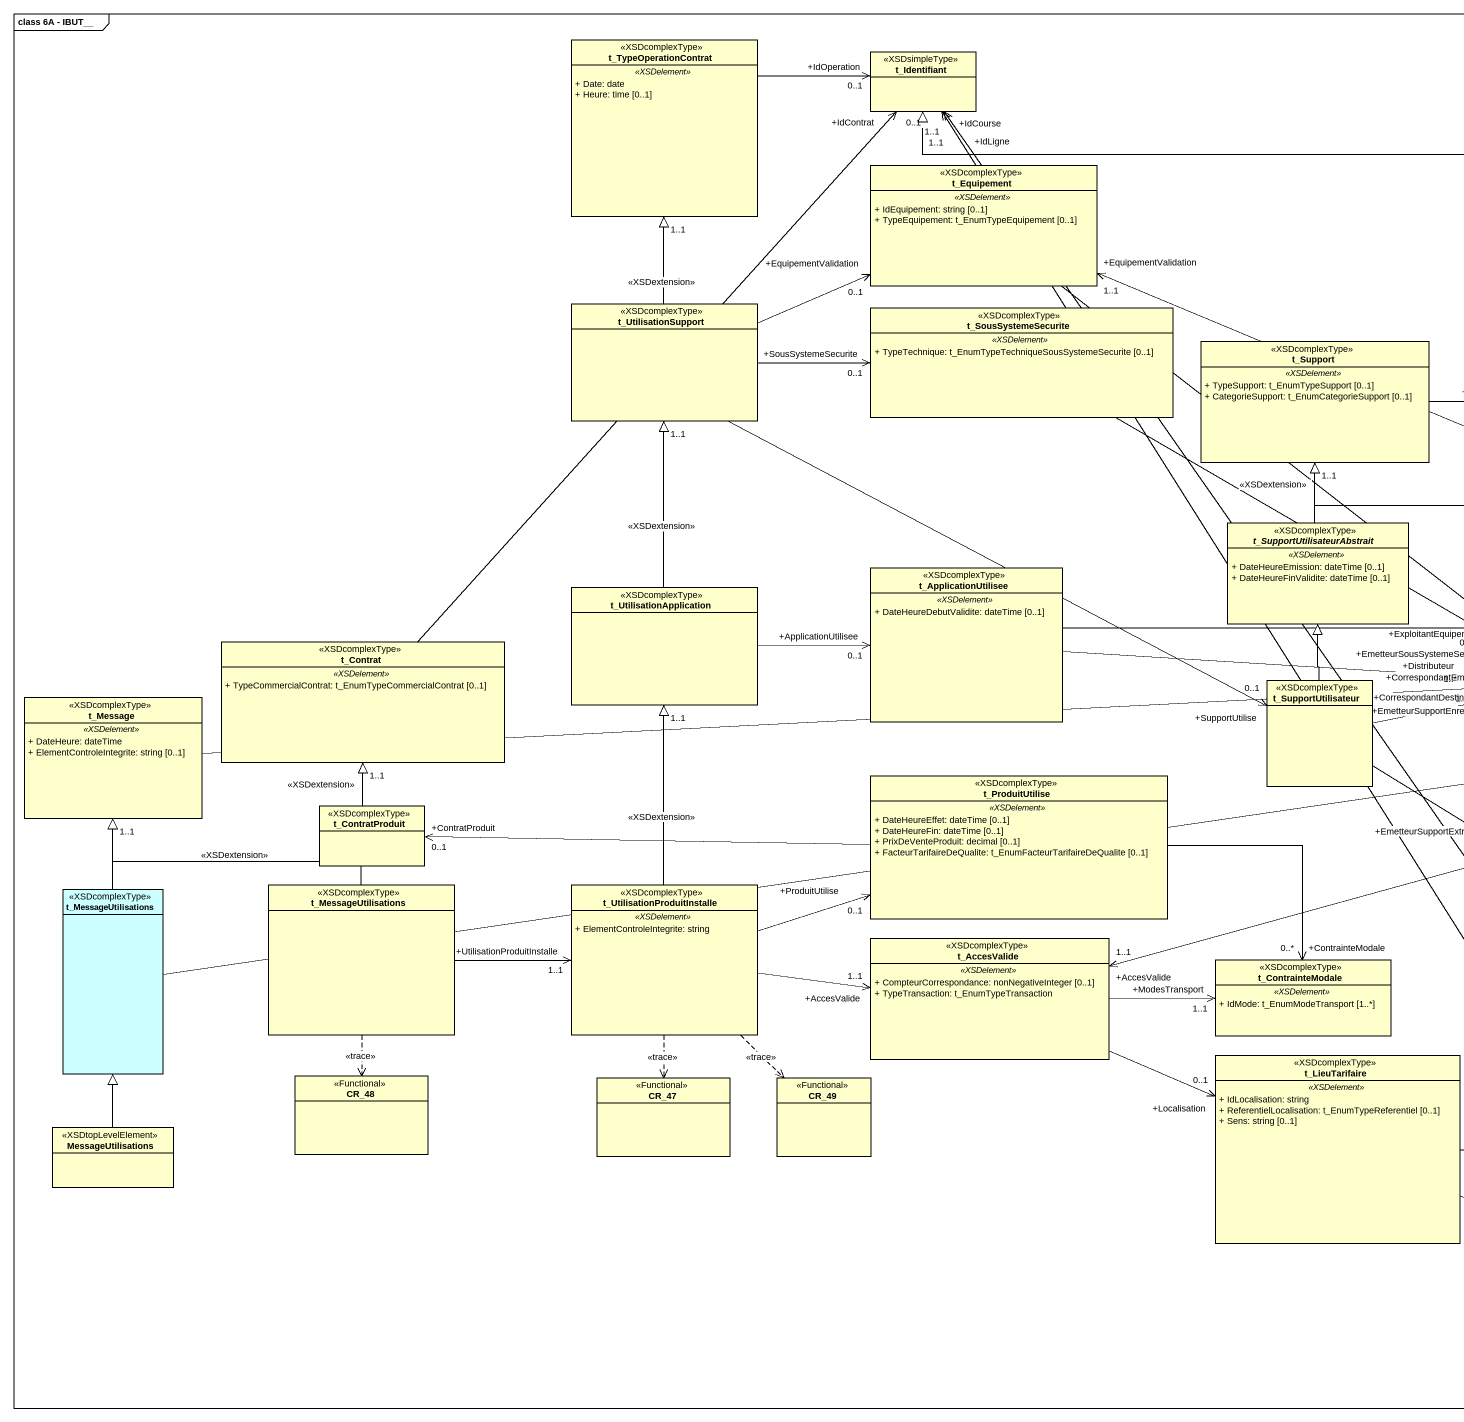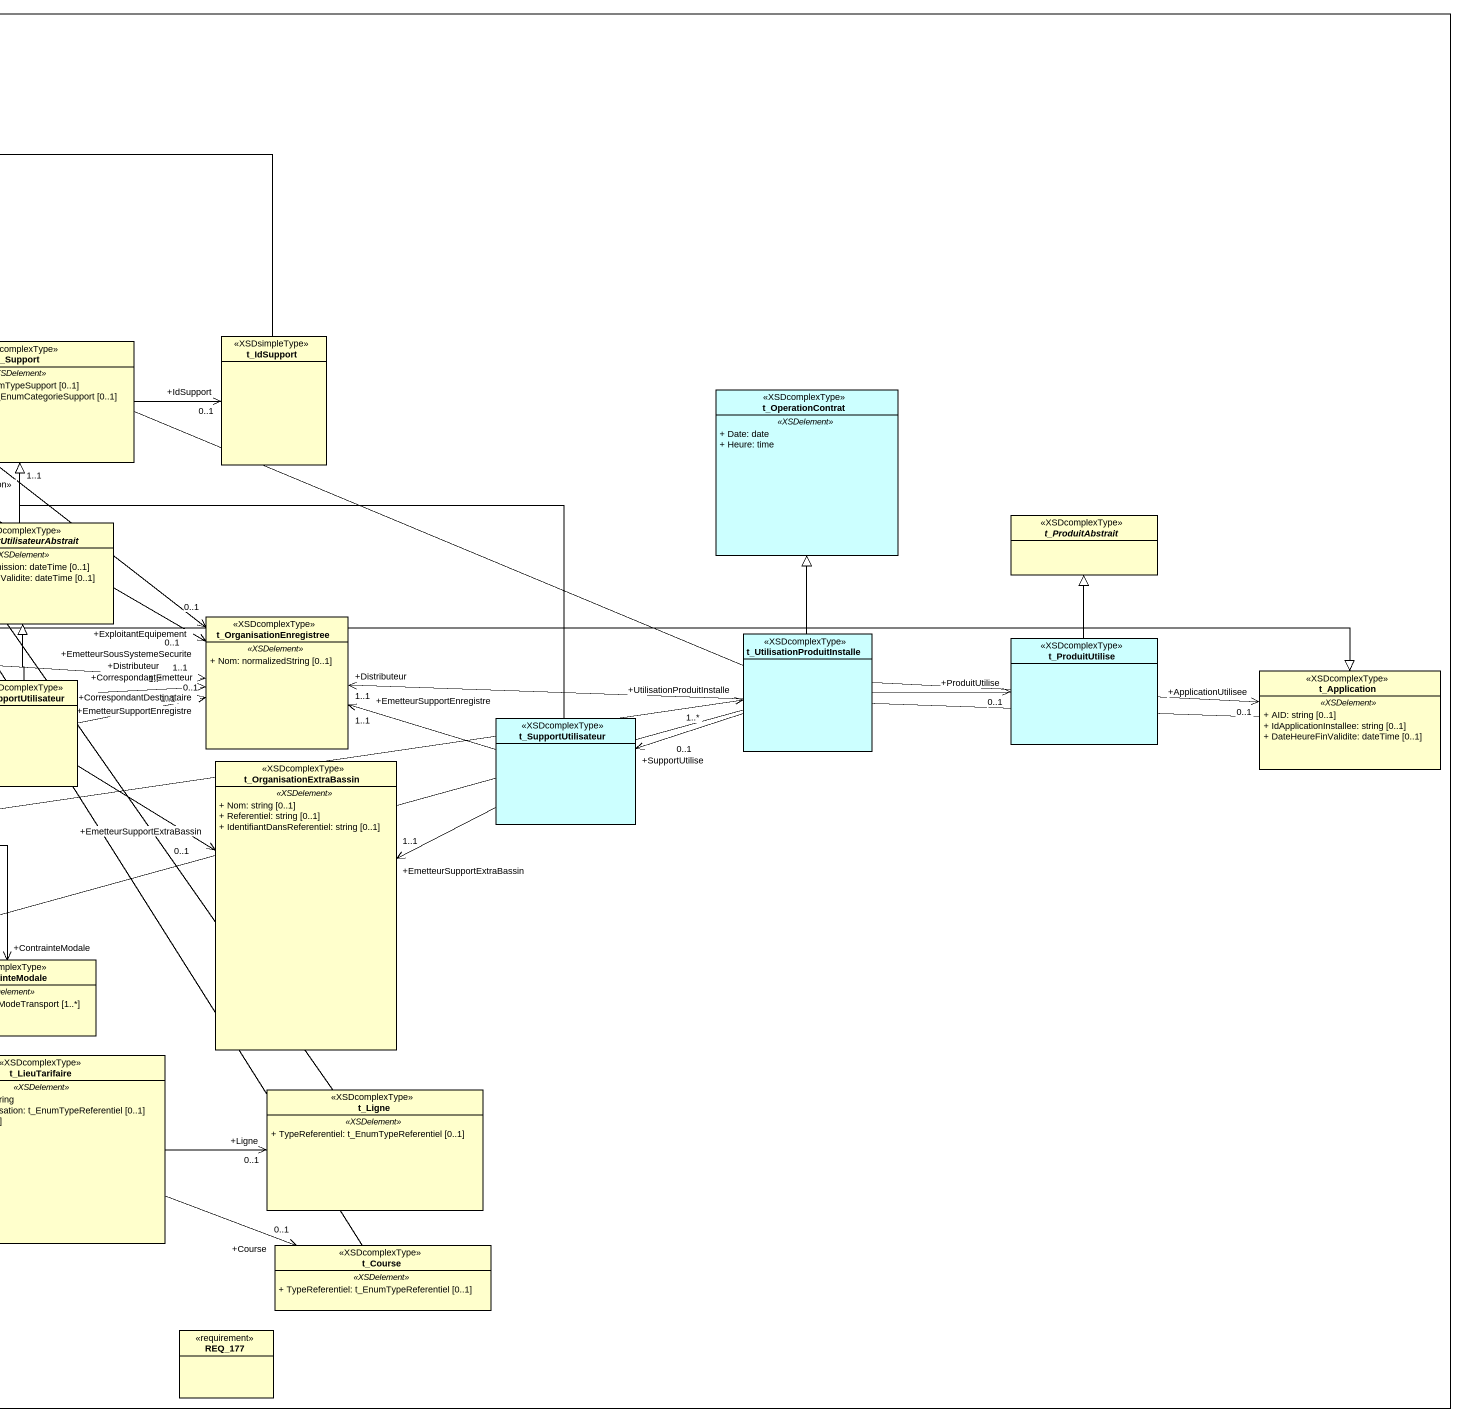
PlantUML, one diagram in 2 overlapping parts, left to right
@startuml
mainframe class 6A - IBUT__
hide circle
hide empty members
skinparam classAttributeIconSize 0
class t_TypeOperationContrat <<XSDcomplexType>> {
  .. <<XSDelement>> ..
  + Date: date
  + Heure: time [0..1]
}
class t_Identifiant <<XSDsimpleType>>
class t_Equipement <<XSDcomplexType>> {
  .. <<XSDelement>> ..
  + IdEquipement: string [0..1]
  + TypeEquipement: t_EnumTypeEquipement [0..1]
}
class t_UtilisationSupport <<XSDcomplexType>>
class t_SousSystemeSecurite <<XSDcomplexType>> {
  .. <<XSDelement>> ..
  + TypeTechnique: t_EnumTypeTechniqueSousSystemeSecurite [0..1]
}
class t_IdSupport <<XSDsimpleType>>
class t_Support <<XSDcomplexType>> {
  .. <<XSDelement>> ..
  + TypeSupport: t_EnumTypeSupport [0..1]
  + CategorieSupport: t_EnumCategorieSupport [0..1]
}
class t_OperationContrat <<XSDcomplexType>> #CCFFFF {
  .. <<XSDelement>> ..
  + Date: date
  + Heure: time
}
abstract class t_SupportUtilisateurAbstrait <<XSDcomplexType>> {
  .. <<XSDelement>> ..
  + DateHeureEmission: dateTime [0..1]
  + DateHeureFinValidite: dateTime [0..1]
}
abstract class t_ProduitAbstrait <<XSDcomplexType>>
class t_ApplicationUtilisee <<XSDcomplexType>> {
  .. <<XSDelement>> ..
  + DateHeureDebutValidite: dateTime [0..1]
}
class t_UtilisationApplication <<XSDcomplexType>>
class t_Contrat <<XSDcomplexType>> {
  .. <<XSDelement>> ..
  + TypeCommercialContrat: t_EnumTypeCommercialContrat [0..1]
}
class t_OrganisationEnregistree <<XSDcomplexType>> {
  .. <<XSDelement>> ..
  + Nom: normalizedString [0..1]
}
class t_UtilisationProduitInstalle <<XSDcomplexType>> #CCFFFF
class t_ProduitUtilise <<XSDcomplexType>> #CCFFFF
class t_SupportUtilisateur <<XSDcomplexType>>
class t_Application <<XSDcomplexType>> {
  .. <<XSDelement>> ..
  + AID: string [0..1]
  + IdApplicationInstallee: string [0..1]
  + DateHeureFinValidite: dateTime [0..1]
}
class t_Message <<XSDcomplexType>> {
  .. <<XSDelement>> ..
  + DateHeure: dateTime
  + ElementControleIntegrite: string [0..1]
}
class "t_SupportUtilisateur" as t_SupportUtilisateur_2 <<XSDcomplexType>> #CCFFFF
class t_OrganisationExtraBassin <<XSDcomplexType>> {
  .. <<XSDelement>> ..
  + Nom: string [0..1]
  + Referentiel: string [0..1]
  + IdentifiantDansReferentiel: string [0..1]
}
class "t_ProduitUtilise" as t_ProduitUtilise_2 <<XSDcomplexType>> {
  .. <<XSDelement>> ..
  + DateHeureEffet: dateTime [0..1]
  + DateHeureFin: dateTime [0..1]
  + PrixDeVenteProduit: decimal [0..1]
  + FacteurTarifaireDeQualite: t_EnumFacteurTarifaireDeQualite [0..1]
}
class t_ContratProduit <<XSDcomplexType>>
class t_MessageUtilisations <<XSDcomplexType>> #CCFFFF
class "t_MessageUtilisations" as t_MessageUtilisations_2 <<XSDcomplexType>>
class "t_UtilisationProduitInstalle" as t_UtilisationProduitInstalle_2 <<XSDcomplexType>> {
  .. <<XSDelement>> ..
  + ElementControleIntegrite: string
}
class t_AccesValide <<XSDcomplexType>> {
  .. <<XSDelement>> ..
  + CompteurCorrespondance: nonNegativeInteger [0..1]
  + TypeTransaction: t_EnumTypeTransaction
}
class t_ContrainteModale <<XSDcomplexType>> {
  .. <<XSDelement>> ..
  + IdMode: t_EnumModeTransport [1..*]
}
class CR_48 <<Functional>>
class t_LieuTarifaire <<XSDcomplexType>> {
  .. <<XSDelement>> ..
  + IdLocalisation: string
  + ReferentielLocalisation: t_EnumTypeReferentiel [0..1]
  + Sens: string [0..1]
}
class CR_47 <<Functional>>
class CR_49 <<Functional>>
class t_Ligne <<XSDcomplexType>> {
  .. <<XSDelement>> ..
  + TypeReferentiel: t_EnumTypeReferentiel [0..1]
}
class MessageUtilisations <<XSDtopLevelElement>>
class t_Course <<XSDcomplexType>> {
  .. <<XSDelement>> ..
  + TypeReferentiel: t_EnumTypeReferentiel [0..1]
}
class REQ_177 <<requirement>>
t_TypeOperationContrat -right-> "+IdOperation\n0..1" t_Identifiant
t_Equipement --> "+ExploitantEquipement\n0..1" t_OrganisationEnregistree
t_UtilisationSupport -up-|> "1..1" t_TypeOperationContrat : <<XSDextension>>
t_UtilisationSupport -right-> "+EquipementValidation\n0..1" t_Equipement
t_UtilisationSupport -right-> "+SousSystemeSecurite\n0..1" t_SousSystemeSecurite
t_UtilisationSupport -right-> "+SupportUtilise\n0..1" t_SupportUtilisateur
t_SousSystemeSecurite -right-> "+EmetteurSousSystemeSecurite\n0..1" t_OrganisationEnregistree
t_IdSupport -left-|> t_Identifiant
t_Support -right-> "+IdSupport\n0..1" t_IdSupport
t_SupportUtilisateurAbstrait -up-|> "1..1" t_Support : <<XSDextension>>
t_ApplicationUtilisee -right-> "+Distributeur\n1..1" t_OrganisationEnregistree
t_ApplicationUtilisee -right-|> t_Application
t_UtilisationApplication -up-|> "1..1" t_UtilisationSupport : <<XSDextension>>
t_UtilisationApplication -right-> "+ApplicationUtilisee\n0..1" t_ApplicationUtilisee
t_Contrat -up-> "+IdContrat\n0..1" t_Identifiant
t_UtilisationProduitInstalle -left-> "+EquipementValidation\n1..1" t_Equipement
t_UtilisationProduitInstalle -up-|> t_OperationContrat
t_UtilisationProduitInstalle -right-> "+ProduitUtilise\n0..1" t_ProduitUtilise
t_UtilisationProduitInstalle -right-> "+ApplicationUtilisee\n0..1" t_Application
t_UtilisationProduitInstalle -left-> "+SupportUtilise\n0..1" t_SupportUtilisateur_2
t_UtilisationProduitInstalle -left-> "+AccesValide\n1..1" t_AccesValide
t_ProduitUtilise -up-|> t_ProduitAbstrait
t_SupportUtilisateur -up-|> t_SupportUtilisateurAbstrait
t_SupportUtilisateur -right-> "+EmetteurSupportEnregistre\n0..1" t_OrganisationEnregistree
t_SupportUtilisateur --> "+EmetteurSupportExtraBassin\n0..1" t_OrganisationExtraBassin
t_Application -left-> "+Distributeur\n1..1" t_OrganisationEnregistree
t_Message -right-> "+CorrespondantEmetteur\n1..1" t_OrganisationEnregistree
t_Message -right-> "+CorrespondantDestinataire\n1..*" t_OrganisationEnregistree
t_SupportUtilisateur_2 -up-|> t_Support
t_SupportUtilisateur_2 -left-> "+EmetteurSupportEnregistre\n1..1" t_OrganisationEnregistree
t_SupportUtilisateur_2 -left-> "+EmetteurSupportExtraBassin\n1..1" t_OrganisationExtraBassin
t_ProduitUtilise_2 -left-> "+ContratProduit\n0..1" t_ContratProduit
t_ProduitUtilise_2 -right-> "+ContrainteModale\n0..*" t_ContrainteModale
t_ContratProduit -up-|> "1..1" t_Contrat : <<XSDextension>>
t_MessageUtilisations -right-> "+UtilisationProduitInstalle\n1..*" t_UtilisationProduitInstalle
t_MessageUtilisations -up-|> t_Message
t_MessageUtilisations_2 -up-|> "1..1" t_Message : <<XSDextension>>
t_MessageUtilisations_2 -right-> "+UtilisationProduitInstalle\n1..1" t_UtilisationProduitInstalle_2
t_MessageUtilisations_2 ..> CR_48 : <<trace>>
t_UtilisationProduitInstalle_2 -up-|> "1..1" t_UtilisationApplication : <<XSDextension>>
t_UtilisationProduitInstalle_2 -right-> "+ProduitUtilise\n0..1" t_ProduitUtilise_2
t_UtilisationProduitInstalle_2 -right-> "+AccesValide\n1..1" t_AccesValide
t_UtilisationProduitInstalle_2 ..> CR_47 : <<trace>>
t_UtilisationProduitInstalle_2 ..> CR_49 : <<trace>>
t_AccesValide -right-> "+ModesTransport\n1..1" t_ContrainteModale
t_AccesValide -right-> "+Localisation\n0..1" t_LieuTarifaire
t_LieuTarifaire -right-> "+Ligne\n0..1" t_Ligne
t_LieuTarifaire -right-> "+Course\n0..1" t_Course
t_Ligne -up-> "+IdLigne\n1..1" t_Identifiant
MessageUtilisations -up-|> t_MessageUtilisations
t_Course -up-> "+IdCourse\n1..1" t_Identifiant
@enduml
